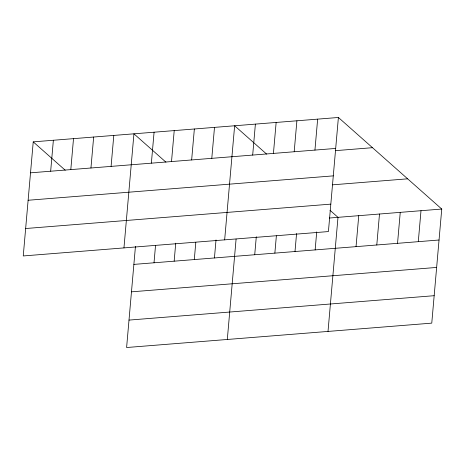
<?xml version="1.0" encoding="UTF-8"?>
<svg xmlns="http://www.w3.org/2000/svg" width="465" height="465" viewBox="0 0 465 465"><rect width="100%" height="100%" fill="white"/><g stroke="black" fill="none" stroke-linecap="round" stroke-linejoin="round"><path stroke-width="0.7" d="M33.23 141.866L23.25 255.953L328.418 231.564L338.398 117.476L33.23 141.866L65.205 170.196M50.662 171.219L53.37 140.256M70.802 169.609L73.511 138.646M90.948 167.999L93.657 137.036M111.089 166.389L113.797 135.425M123.957 247.903L133.937 133.815L165.912 162.145M135.449 246.398L126.602 347.524L431.77 323.134L441.75 209.047L338.398 117.476M151.369 163.169L154.078 132.205M154.014 262.789L155.531 245.508M171.509 161.558L174.218 130.595M174.16 261.179L175.735 243.178M191.65 159.948L194.358 128.985M194.3 259.569L195.812 242.288M211.79 158.338L214.499 127.375M214.441 257.959L216.016 239.957M224.659 239.853L234.639 125.765L266.614 154.095M227.309 339.479L236.092 239.068M252.681 155.072L255.39 124.109M254.721 254.739L256.296 236.737M273.432 153.409L276.14 122.452M274.862 253.129L276.373 235.848M294.188 151.753L296.897 120.79M295.002 251.519L296.577 233.517M314.939 150.096L317.647 119.133M315.142 249.908L316.717 231.907M328.011 331.429L337.991 217.341L329.999 210.256M356.039 246.642L358.748 215.679M376.79 244.985L379.498 214.022M397.54 243.323L400.249 212.366M418.291 241.666L420.999 210.703M30.521 172.829L335.689 148.434M335.294 150.666L372.506 147.69M28.121 200.258L333.289 175.869M332.51 184.832L407.642 178.827M25.651 228.524L330.813 204.129M329.36 218.027L441.75 209.047M133.874 264.399L439.041 240.01M131.473 291.834L436.641 267.439M129.003 320.094L434.171 295.699"/></g></svg>
